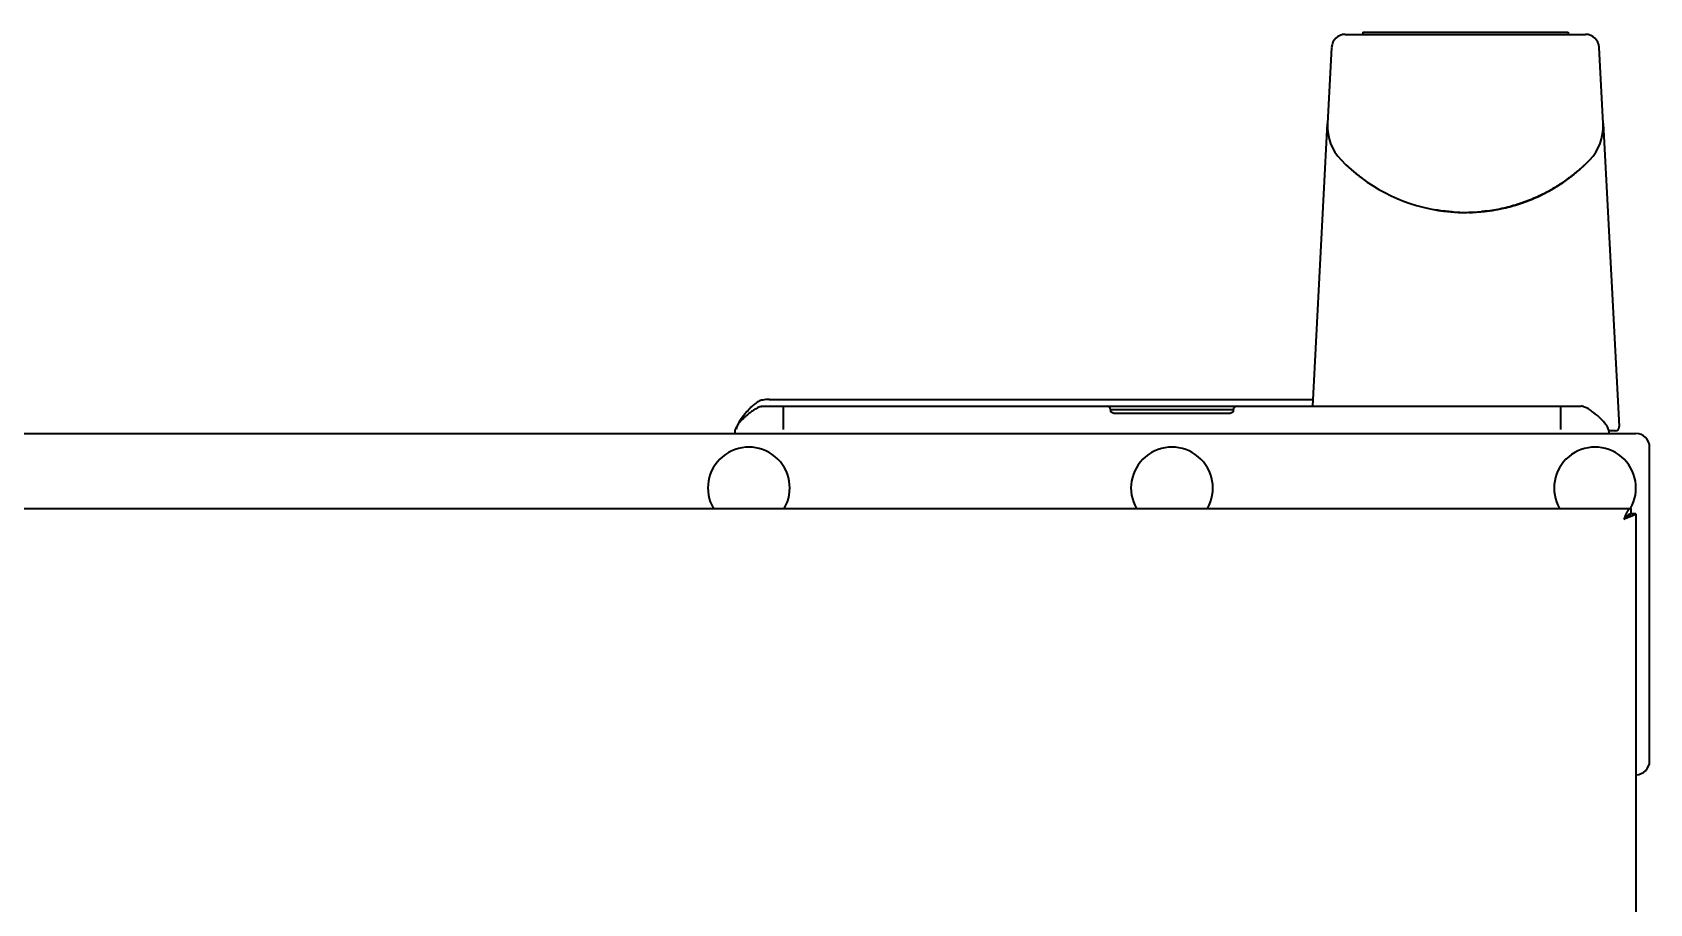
# Model space of a CAD drawing. Extents: x 6569 to 10251, y -294 to 3435.
# Drawn here: x 8832.6 to 9069.6, y 3307.2 to 3434.9 of the extents above; entities that cross this region are included whole.
import ezdxf

# ---------------------------------------------------------------- set-up
doc = ezdxf.new("R2010")
doc.units = 0
doc.header["$LTSCALE"] = 5
doc.layers.add('1', color=7, linetype='CONTINUOUS', true_color=0xffffff)

msp = doc.modelspace()

# ---------------------------------------------------------------- linework, layer by layer
at = {"layer": '1', "color": 7, "linetype": 'Continuous', "lineweight": 35}
for p, q in [((9024.96, 3434.63), (9029.97, 3434.63)), ((9027.51, 3434.93), (9029.51, 3434.93)), ((9027.51, 3434.93), (9027.51, 3434.63)), ((9029.51, 3434.93), (9055.61, 3434.93)), ((9029.97, 3434.63), (9055.16, 3434.63)), ((9055.16, 3434.63), (9060.17, 3434.63)), ((9055.61, 3434.93), (9057.61, 3434.93)), ((9057.61, 3434.93), (9057.61, 3434.63)), ((9022.96, 3432.73), (9022.38, 3421.58)), ((9062.75, 3421.58), (9062.16, 3432.73)), ((9020.21, 3380.13), (9022.38, 3421.58)), ((9062.75, 3421.58), (9065.08, 3377.15)), ((8939.57, 3380.13), (8942.57, 3380.13)), ((8942.55, 3381.13), (9020.26, 3381.13)), ((8942.57, 3380.13), (8990.06, 3380.13)), ((8990.07, 3380.13), (9009.06, 3380.13)), ((8990.57, 3379.63), (9008.56, 3379.63)), ((9009.06, 3380.13), (9056.56, 3380.13)), ((9056.56, 3380.13), (9059.55, 3380.13)), ((9007.81, 3379.06), (8991.31, 3379.06)), ((8538.56, 3376.13), (9067.56, 3376.13)), ((8935.56, 3376.13), (8935.57, 3376.7)), ((8935.61, 3376.7), (8935.57, 3376.7)), ((9063.52, 3376.7), (9063.55, 3376.7)), ((9063.55, 3376.7), (9063.52, 3376.7)), ((9063.55, 3376.7), (9063.56, 3376.13)), ((9064.58, 3376.53), (9063.58, 3376.53)), ((9069.56, 3328.13), (9069.56, 3374.13)), ((8539.32, 3365.13), (9066.8, 3365.13)), ((9066.8, 3365.13), (9066.8, 3364.37)), ((9067.56, 3364.33), (9067.56, 3300.89))]:
    msp.add_line(p, q, dxfattribs=at)
for centre, radius, start, end in [((9024.96, 3432.63), 2, 90, 177), ((9060.17, 3432.63), 2, 3, 90), ((9029.37, 3421.21), 7, 177, 180.4098), ((9029.37, 3421.11), 7, 177, 224.1229), ((9055.76, 3421.11), 7, 315.8771, 3), ((9055.76, 3421.21), 7, 358.8701, 3), ((9042.56, 3433.91), 25.38, 224.1229, 260.5127), ((9042.56, 3433.91), 25.38, 279.4873, 315.8771), ((8990.06, 3379.63), 0.5, 0, 90), ((9009.06, 3379.63), 0.5, 90, 180), ((9064.58, 3377.03), 0.5, 270, 3), ((9064.58, 3377.13), 0.5, 354.7024, 3), ((9067.56, 3374.13), 2, 0, 90), ((8937.56, 3368.13), 6, 329.9728, 210.0272), ((8999.56, 3368.13), 6, 329.9728, 210.0272), ((9061.56, 3368.13), 6, 329.9728, 210.0272), ((9067.56, 3328.13), 2, 270, 0)]:
    msp.add_arc(centre, radius, start, end, dxfattribs=at)
for points, degree, knots in [([(9028.03, 3413.11), (9028.01, 3413.11), (9028, 3413.12), (9027.92, 3413.18), (9027.82, 3413.25), (9027.72, 3413.32), (9027.65, 3413.37), (9027.62, 3413.39), (9027.46, 3413.51), (9027.33, 3413.61), (9027.08, 3413.8), (9026.96, 3413.89), (9026.73, 3414.07), (9026.62, 3414.16), (9026.4, 3414.34), (9026.3, 3414.43), (9026.17, 3414.53), (9026.15, 3414.55), (9026.1, 3414.59), (9026.08, 3414.61), (9026.01, 3414.67), (9025.96, 3414.71), (9025.83, 3414.83), (9025.75, 3414.9), (9025.6, 3415.03), (9025.53, 3415.1), (9025.44, 3415.18), (9025.41, 3415.21), (9025.37, 3415.24), (9025.35, 3415.26), (9025.33, 3415.28), (9025.32, 3415.29), (9025.31, 3415.29), (9025.26, 3415.34), (9025.22, 3415.38), (9025.17, 3415.43), (9025.15, 3415.44), (9025.14, 3415.46), (9025.14, 3415.46), (9025.14, 3415.46), (9025.14, 3415.46), (9025.14, 3415.46)], 3, [0, 0, 0, 0, 0.007534, 0.007534, 0.050336, 0.071737, 0.071737, 0.093138, 0.093138, 0.178743, 0.178743, 0.264347, 0.264347, 0.349952, 0.349952, 0.435557, 0.435557, 0.456958, 0.456958, 0.478359, 0.478359, 0.521161, 0.521161, 0.606766, 0.606766, 0.692371, 0.692371, 0.735173, 0.735173, 0.756574, 0.767275, 0.767275, 0.777975, 0.777975, 0.86358, 0.86358, 0.949184, 0.949184, 0.991987, 0.991987, 1, 1, 1, 1]), ([(9025.16, 3415.44), (9025.16, 3415.44), (9025.16, 3415.44), (9025.17, 3415.43), (9025.22, 3415.38), (9025.25, 3415.35)], 3, [0, 0, 0, 0, 0.035881, 0.57585, 1, 1, 1, 1]), ([(9047.11, 3408.94), (9047.38, 3408.99), (9047.65, 3409.04), (9048.3, 3409.18), (9048.68, 3409.27), (9049.44, 3409.48), (9049.82, 3409.58), (9050.38, 3409.76), (9050.56, 3409.82), (9050.84, 3409.92), (9050.93, 3409.95), (9051.12, 3410.01), (9051.21, 3410.05), (9051.66, 3410.21), (9052.02, 3410.35), (9052.73, 3410.65), (9053.07, 3410.8), (9053.75, 3411.12), (9054.08, 3411.29), (9054.74, 3411.63), (9055.06, 3411.81), (9055.45, 3412.04), (9055.52, 3412.09), (9055.68, 3412.18), (9055.76, 3412.23), (9055.99, 3412.37), (9056.14, 3412.46), (9056.43, 3412.65), (9056.58, 3412.75), (9056.79, 3412.89), (9056.86, 3412.94), (9057, 3413.04), (9057.07, 3413.08), (9057.28, 3413.23), (9057.41, 3413.32), (9057.67, 3413.51), (9057.8, 3413.61), (9058.05, 3413.8), (9058.16, 3413.89), (9058.4, 3414.07), (9058.51, 3414.16), (9058.67, 3414.3), (9058.73, 3414.34), (9058.83, 3414.43), (9058.88, 3414.47), (9059.03, 3414.59), (9059.12, 3414.67), (9059.3, 3414.83), (9059.38, 3414.9), (9059.53, 3415.03), (9059.6, 3415.1), (9059.68, 3415.17), (9059.69, 3415.18), (9059.72, 3415.21), (9059.76, 3415.24), (9059.8, 3415.28), (9059.87, 3415.34), (9059.9, 3415.38), (9059.96, 3415.43), (9059.98, 3415.44), (9059.99, 3415.45), (9059.99, 3415.45), (9059.99, 3415.46), (9059.99, 3415.46), (9059.99, 3415.46), (9059.99, 3415.46), (9059.99, 3415.46), (9059.97, 3415.44), (9059.95, 3415.42), (9059.91, 3415.38), (9059.88, 3415.36), (9059.85, 3415.33), (9059.83, 3415.31), (9059.82, 3415.3), (9059.78, 3415.26), (9059.76, 3415.24), (9059.71, 3415.2), (9059.7, 3415.19), (9059.67, 3415.16), (9059.65, 3415.15), (9059.58, 3415.07), (9059.51, 3415.01), (9059.35, 3414.87), (9059.27, 3414.8), (9059.09, 3414.65), (9059, 3414.57), (9058.8, 3414.4), (9058.7, 3414.32), (9058.56, 3414.2), (9058.53, 3414.18), (9058.48, 3414.14), (9058.39, 3414.07), (9058.31, 3414), (9058.13, 3413.86), (9058.01, 3413.77), (9057.76, 3413.58), (9057.63, 3413.49), (9057.24, 3413.2), (9056.97, 3413.01), (9056.55, 3412.73), (9056.4, 3412.63), (9056.18, 3412.49), (9056.1, 3412.44), (9055.95, 3412.35), (9055.88, 3412.3), (9055.5, 3412.07), (9055.19, 3411.89), (9054.55, 3411.53), (9054.22, 3411.36), (9053.56, 3411.03), (9053.22, 3410.87), (9052.53, 3410.56), (9052.18, 3410.42), (9051.73, 3410.24), (9051.64, 3410.21), (9051.46, 3410.14), (9051.37, 3410.1), (9051.1, 3410), (9050.91, 3409.94), (9050.36, 3409.75), (9049.99, 3409.64), (9049.24, 3409.42), (9048.87, 3409.32), (9048.1, 3409.14), (9047.72, 3409.05), (9046.95, 3408.91), (9046.56, 3408.84), (9046.16, 3408.79)], 3, [0, 0, 0, 0, 0.021926, 0.021926, 0.053477, 0.053477, 0.085028, 0.085028, 0.100803, 0.100803, 0.108691, 0.108691, 0.116579, 0.116579, 0.148129, 0.148129, 0.17968, 0.17968, 0.211231, 0.211231, 0.242782, 0.242782, 0.250669, 0.250669, 0.258557, 0.258557, 0.274332, 0.274332, 0.290108, 0.290108, 0.297995, 0.297995, 0.305883, 0.305883, 0.321659, 0.321659, 0.337434, 0.337434, 0.353209, 0.353209, 0.368985, 0.368985, 0.376872, 0.376872, 0.38476, 0.38476, 0.400535, 0.400535, 0.416311, 0.416311, 0.432086, 0.432086, 0.43603, 0.43603, 0.439974, 0.447862, 0.447862, 0.463637, 0.463637, 0.479412, 0.479412, 0.481384, 0.481384, 0.483356, 0.483356, 0.4873, 0.495188, 0.495188, 0.510963, 0.510963, 0.518851, 0.522795, 0.522795, 0.526738, 0.526738, 0.534626, 0.534626, 0.53857, 0.53857, 0.542514, 0.542514, 0.558289, 0.558289, 0.574065, 0.574065, 0.58984, 0.58984, 0.605615, 0.605615, 0.609559, 0.609559, 0.613503, 0.621391, 0.621391, 0.637166, 0.637166, 0.652942, 0.652942, 0.684492, 0.684492, 0.700268, 0.700268, 0.708155, 0.708155, 0.716043, 0.716043, 0.747594, 0.747594, 0.779145, 0.779145, 0.810695, 0.810695, 0.842246, 0.842246, 0.850134, 0.850134, 0.858022, 0.858022, 0.873797, 0.873797, 0.905348, 0.905348, 0.936898, 0.936898, 0.968449, 0.968449, 1, 1, 1, 1]), ([(9059.99, 3415.46), (9059.99, 3415.46), (9059.98, 3415.45), (9059.96, 3415.43), (9059.95, 3415.41), (9059.92, 3415.39), (9059.91, 3415.38), (9059.89, 3415.37), (9059.88, 3415.36), (9059.86, 3415.34), (9059.85, 3415.33), (9059.84, 3415.31), (9059.83, 3415.31), (9059.83, 3415.31)], 3, [0, 0, 0, 0, 0.385017, 0.385017, 0.616564, 0.616564, 0.732338, 0.732338, 0.848112, 0.848112, 0.963885, 0.963885, 1, 1, 1, 1]), ([(9038.38, 3408.88), (9038.55, 3408.85), (9038.72, 3408.82), (9039.07, 3408.77), (9039.24, 3408.75), (9039.75, 3408.69), (9040.1, 3408.65), (9040.8, 3408.6), (9041.14, 3408.58), (9041.85, 3408.55), (9042.2, 3408.54), (9042.73, 3408.54), (9042.9, 3408.55), (9043.17, 3408.55), (9043.26, 3408.55), (9043.43, 3408.56), (9043.52, 3408.56), (9043.96, 3408.58), (9044.32, 3408.6), (9044.84, 3408.64), (9045.02, 3408.65), (9045.37, 3408.69), (9045.54, 3408.71), (9045.89, 3408.75), (9046.06, 3408.77), (9046.41, 3408.82), (9046.58, 3408.85), (9046.75, 3408.88)], 3, [0, 0, 0, 0, 0.0625, 0.0625, 0.125, 0.125, 0.25, 0.25, 0.375, 0.375, 0.5, 0.5, 0.5625, 0.5625, 0.59375, 0.59375, 0.625, 0.625, 0.75, 0.75, 0.8125, 0.8125, 0.875, 0.875, 0.9375, 0.9375, 1, 1, 1, 1]), ([(9040.89, 3408.58), (9040.55, 3408.61), (9040.21, 3408.64), (9039.7, 3408.69), (9039.53, 3408.71), (9039.36, 3408.73)], 3, [0, 0, 0, 0, 0.660931, 0.660931, 1, 1, 1, 1]), ([(9045.81, 3408.74), (9045.59, 3408.71), (9045.37, 3408.68), (9045.07, 3408.65), (9044.99, 3408.64), (9044.91, 3408.64)], 3, [0, 0, 0, 0, 0.736841, 0.736841, 1, 1, 1, 1]), ([(8939.26, 3380.07), (8938.97, 3379.96), (8938.52, 3379.74), (8937.95, 3379.35), (8937.45, 3378.97), (8936.88, 3378.48), (8936.29, 3377.88), (8935.86, 3377.34), (8935.65, 3376.94), (8935.62, 3376.77), (8935.61, 3376.7)], 3, [0, 0, 0, 0, 0.196069, 0.303922, 0.410906, 0.560765, 0.741148, 0.902177, 0.959928, 1, 1, 1, 1]), ([(8940.61, 3381.13), (8940.24, 3381.14), (8939.64, 3381.08), (8939.13, 3380.91), (8938.81, 3380.75), (8938.61, 3380.61), (8938.41, 3380.44), (8938.04, 3380.14), (8937.55, 3379.65), (8936.9, 3378.92), (8936.32, 3378.17), (8935.97, 3377.52), (8935.76, 3377.09), (8935.72, 3376.86), (8935.71, 3376.73)], 3, [0, 0, 0, 0, 0.163503, 0.278819, 0.316582, 0.33184, 0.376781, 0.421584, 0.524572, 0.655469, 0.814176, 0.903557, 0.95107, 1, 1, 1, 1]), ([(8940.52, 3381.13), (8940.91, 3381.13), (8941.96, 3381.13), (8942.55, 3381.13)], 2, [0, 0, 0, 0.479692, 1, 1, 1]), ([(8990.56, 3379.63), (8990.56, 3379.63), (8990.56, 3379.63), (8990.56, 3379.63), (8990.56, 3379.63), (8990.56, 3379.62), (8990.56, 3379.62), (8990.56, 3379.61), (8990.56, 3379.6), (8990.56, 3379.58), (8990.56, 3379.56), (8990.56, 3379.54), (8990.56, 3379.53), (8990.56, 3379.49), (8990.56, 3379.46), (8990.56, 3379.4), (8990.56, 3379.37), (8990.56, 3379.34)], 3, [0, 0, 0, 0, 0.013866, 0.013866, 0.029519, 0.060825, 0.123436, 0.123436, 0.24866, 0.24866, 0.373883, 0.373883, 0.499107, 0.499107, 0.749553, 0.749553, 1, 1, 1, 1]), ([(9008.56, 3379.34), (9008.56, 3379.37), (9008.56, 3379.4), (9008.56, 3379.46), (9008.56, 3379.49), (9008.56, 3379.53), (9008.56, 3379.54), (9008.56, 3379.56), (9008.56, 3379.58), (9008.56, 3379.6), (9008.56, 3379.61), (9008.56, 3379.62), (9008.56, 3379.62), (9008.56, 3379.63), (9008.56, 3379.63), (9008.56, 3379.63), (9008.56, 3379.63), (9008.56, 3379.63)], 3, [0, 0, 0, 0, 0.250217, 0.250217, 0.500434, 0.500434, 0.625542, 0.625542, 0.75065, 0.75065, 0.875759, 0.875759, 0.938313, 0.96959, 0.985229, 0.985229, 1, 1, 1, 1]), ([(9063.52, 3376.7), (9063.51, 3376.77), (9063.45, 3377.12), (9063.07, 3377.59), (9062.61, 3378.11), (9061.97, 3378.73), (9061.26, 3379.31), (9060.47, 3379.82), (9060.06, 3380), (9059.87, 3380.07)], 3, [0, 0, 0, 0, 0.035403, 0.207191, 0.33685, 0.444586, 0.727808, 0.878963, 1, 1, 1, 1]), ([(8991.31, 3379.06), (8991.27, 3379.06), (8991.14, 3379.06), (8990.93, 3379.11), (8990.73, 3379.19), (8990.6, 3379.3), (8990.57, 3379.35), (8990.56, 3379.36), (8990.56, 3379.36)], 3, [0, 0, 0, 0, 0.090677, 0.276514, 0.468478, 0.672064, 0.894722, 1, 1, 1, 1]), ([(9008.56, 3379.36), (9008.56, 3379.36), (9008.56, 3379.34), (9008.49, 3379.26), (9008.32, 3379.15), (9008.08, 3379.07), (9007.91, 3379.06), (9007.81, 3379.06)], 3, [0, 0, 0, 0, 0.182532, 0.407054, 0.605861, 0.811192, 1, 1, 1, 1]), ([(9067.55, 3364.38), (9067.54, 3364.35), (9067.51, 3364.33), (9067.45, 3364.27), (9067.4, 3364.24), (9067.3, 3364.18), (9067.24, 3364.14), (9067.11, 3364.08), (9067.03, 3364.05), (9066.87, 3363.98), (9066.78, 3363.95), (9066.6, 3363.88), (9066.5, 3363.84), (9066.3, 3363.76), (9066.19, 3363.72), (9065.98, 3363.64), (9065.87, 3363.6), (9065.76, 3363.56)], 3, [0, 0, 0, 0, 0.125, 0.125, 0.25, 0.25, 0.375, 0.375, 0.5, 0.5, 0.625, 0.625, 0.75, 0.75, 0.875, 0.875, 1, 1, 1, 1]), ([(9066.76, 3364.37), (9066.75, 3364.34), (9066.73, 3364.29), (9066.69, 3364.21), (9066.63, 3364.14), (9066.56, 3364.06), (9066.47, 3363.98), (9066.38, 3363.9), (9066.29, 3363.83), (9066.24, 3363.79), (9066.23, 3363.78)], 3, [0, 0, 0, 0, 0.135932, 0.272461, 0.408991, 0.54552, 0.682049, 0.818579, 0.955108, 1, 1, 1, 1]), ([(9066.49, 3364.13), (9066.5, 3364.13), (9066.51, 3364.13), (9066.54, 3364.14), (9066.55, 3364.15), (9066.56, 3364.16), (9066.57, 3364.17), (9066.58, 3364.18), (9066.59, 3364.18), (9066.6, 3364.19), (9066.6, 3364.2), (9066.62, 3364.21), (9066.62, 3364.22), (9066.63, 3364.23), (9066.63, 3364.23), (9066.63, 3364.23)], 3, [0, 0, 0, 0, 0.249608, 0.249608, 0.499217, 0.499217, 0.624021, 0.624021, 0.748825, 0.748825, 0.873629, 0.873629, 0.998434, 0.998434, 1, 1, 1, 1])]:
    msp.add_open_spline(points, degree=degree, knots=knots, dxfattribs=at)
for points in [[(9038.97, 3408.79), (9038.68, 3408.83), (9038.39, 3408.87), (9038.1, 3408.92)], [(9041.56, 3408.53), (9041.59, 3408.53), (9041.64, 3408.52), (9041.71, 3408.52), (9041.78, 3408.52), (9041.85, 3408.52), (9041.92, 3408.52), (9041.99, 3408.52), (9042.04, 3408.53), (9042.06, 3408.53)], [(9043.06, 3408.53), (9043.09, 3408.53), (9043.14, 3408.52), (9043.22, 3408.52), (9043.29, 3408.52), (9043.36, 3408.52), (9043.43, 3408.52), (9043.5, 3408.52), (9043.54, 3408.53), (9043.56, 3408.53)], [(9043.56, 3408.53), (9043.59, 3408.54), (9043.62, 3408.55), (9043.65, 3408.56)], [(9066.8, 3365.13), (9066.77, 3365.13), (9066.71, 3365.12), (9066.62, 3365.07), (9066.52, 3364.99), (9066.43, 3364.89), (9066.33, 3364.76), (9066.24, 3364.6), (9066.14, 3364.42), (9066.05, 3364.23), (9065.95, 3364.02), (9065.86, 3363.79), (9065.8, 3363.64), (9065.76, 3363.56)], [(9066.8, 3364.33), (9066.77, 3364.33), (9066.71, 3364.32), (9066.62, 3364.29), (9066.52, 3364.25), (9066.43, 3364.19), (9066.33, 3364.12), (9066.24, 3364.03), (9066.14, 3363.94), (9066.05, 3363.83), (9065.95, 3363.71), (9065.86, 3363.58), (9065.8, 3363.5), (9065.76, 3363.46)], [(9067.55, 3364.38), (9067.3, 3364.38), (9067.05, 3364.37), (9066.8, 3364.37)], [(9067.55, 3364.38), (9067.56, 3364.36), (9067.56, 3364.34), (9067.56, 3364.33)]]:
    msp.add_open_spline(points, degree=3, dxfattribs=at)
for points, weights, degree in [([(8939.26, 3380.07), (8939.38, 3380.11), (8939.49, 3380.13), (8939.57, 3380.13)], [0.841029972809, 0.886759814304, 0.939749823368, 1], 3), ([(8942.57, 3380.13), (8942.57, 3380.13), (8942.57, 3377.84), (8942.57, 3376.7)], [1, 0.5, 0.5, 1], 3), ([(9056.56, 3376.7), (9056.56, 3377.84), (9056.56, 3380.13), (9056.56, 3380.13)], [1, 0.500352336682, 0.500000248282, 0.9989437348], 3), ([(9059.87, 3380.07), (9059.69, 3380.13), (9059.55, 3380.13)], [0.840585559449, 0.909331821633, 1], 2)]:
    msp.add_rational_spline(points, weights, degree=degree, dxfattribs=at)

doc.saveas('drawing.dxf')
